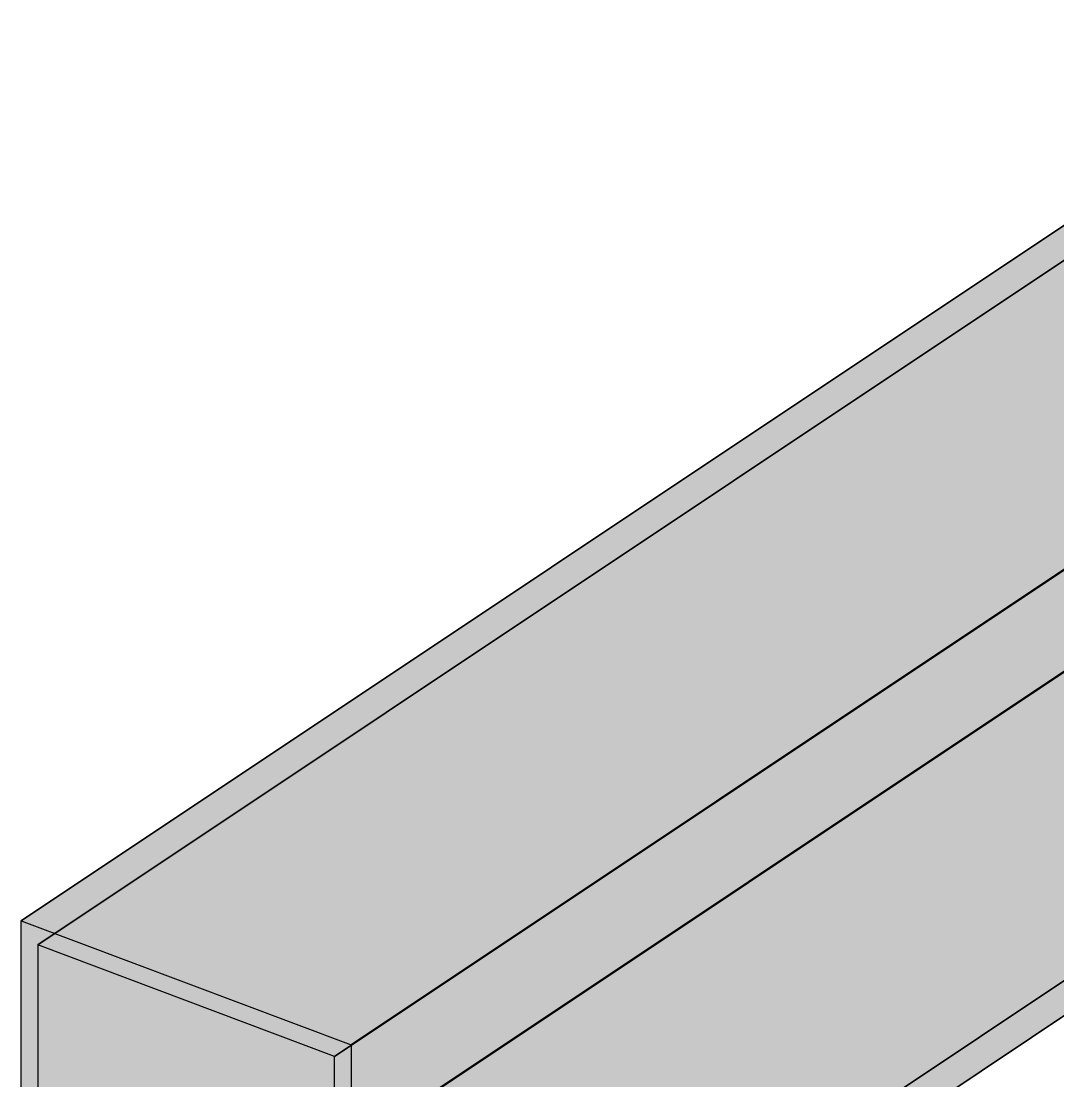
# Model space of a CAD drawing. Header units: millimetres. Extents: x 50 to 612415, y 2 to 4150.
# Drawn here: x 506948.2 to 507082.6, y 2707 to 2844.3 of the extents above; entities that cross this region are included whole.
import ezdxf

# ---------------------------------------------------------------- set-up
doc = ezdxf.new("R2010")
doc.units = ezdxf.units.MM
doc.layers.add('HATCH', color=8, linetype='Continuous', lineweight=9)
doc.layers.add('OUTLINE', color=7, linetype='Continuous', lineweight=25)

msp = doc.modelspace()

# ---------------------------------------------------------------- hatches: boundary and pattern name
at = {"layer": 'HATCH', "true_color": 0x46848e}
for points in [[(506948.208, 2669.852), (506948.208, 2727.726), (507326.715, 2980.064), (507326.715, 2922.19)], [(506950.346, 2724.609), (506950.346, 2671.365), (507328.853, 2923.703), (507328.853, 2976.947)], [(506990.977, 2711.688), (506990.977, 2653.814), (507369.484, 2906.152), (507369.484, 2964.026)], [(506988.838, 2656.931), (506988.838, 2710.175), (507367.345, 2962.513), (507367.345, 2909.269)]]:
    msp.add_hatch(color=145, dxfattribs=at).paths.add_polyline_path(points)
at = {"layer": 'HATCH', "true_color": 0x468f99}
for points in [[(506948.208, 2727.726), (506990.977, 2711.688), (507369.484, 2964.026), (507326.715, 2980.064)], [(506988.838, 2710.175), (506950.346, 2724.609), (507328.853, 2976.947), (507367.345, 2962.513)], [(506950.346, 2671.365), (506988.838, 2656.931), (507367.345, 2909.269), (507328.853, 2923.703)], [(506990.977, 2653.814), (506948.208, 2669.852), (507326.715, 2922.19), (507369.484, 2906.152)]]:
    msp.add_hatch(color=135, dxfattribs=at).paths.add_polyline_path(points)
at = {"layer": 'HATCH', "true_color": 0x468690}
for points in [[(506950.346, 2724.609), (506948.208, 2669.852), (506948.208, 2727.726)], [(506988.838, 2710.175), (506950.346, 2724.609), (506948.208, 2727.726)], [(506948.208, 2727.726), (506990.977, 2711.688), (506988.838, 2710.175)], [(506950.346, 2724.609), (506950.346, 2671.365), (506948.208, 2669.852)], [(506990.977, 2711.688), (506990.977, 2653.814), (506988.838, 2656.931)], [(506990.977, 2711.688), (506988.838, 2656.931), (506988.838, 2710.175)]]:
    msp.add_hatch(color=145, dxfattribs=at).paths.add_polyline_path(points)

# ---------------------------------------------------------------- linework, layer by layer
at = {"layer": 'OUTLINE', "color": 139, "true_color": 0x42544a}
for p, q in [((506948.208, 2727.726), (507326.715, 2980.064)), ((507326.715, 2980.064), (506948.208, 2727.726)), ((507328.853, 2976.947), (506950.346, 2724.609)), ((506950.346, 2724.609), (507328.853, 2976.947)), ((507369.484, 2964.026), (506990.977, 2711.688)), ((506990.977, 2711.688), (507369.484, 2964.026)), ((506988.838, 2710.175), (507367.345, 2962.513)), ((507367.345, 2962.513), (506988.838, 2710.175)), ((507328.853, 2923.703), (506950.346, 2671.365)), ((506950.346, 2671.365), (507328.853, 2923.703)), ((506948.208, 2669.852), (507326.715, 2922.19)), ((507326.715, 2922.19), (506948.208, 2669.852)), ((506988.838, 2656.931), (507367.345, 2909.269)), ((507367.345, 2909.269), (506988.838, 2656.931)), ((507369.484, 2906.152), (506990.977, 2653.814)), ((506990.977, 2653.814), (507369.484, 2906.152)), ((506948.208, 2669.852), (506948.208, 2727.726)), ((506948.208, 2727.726), (506990.977, 2711.688)), ((506948.208, 2669.852), (506948.208, 2727.726)), ((506948.208, 2727.726), (506990.977, 2711.688)), ((506950.346, 2724.609), (506950.346, 2671.365)), ((506988.838, 2710.175), (506950.346, 2724.609)), ((506950.346, 2724.609), (506950.346, 2671.365)), ((506988.838, 2710.175), (506950.346, 2724.609)), ((506990.977, 2711.688), (506990.977, 2653.814)), ((506990.977, 2711.688), (506990.977, 2653.814)), ((506988.838, 2656.931), (506988.838, 2710.175)), ((506988.838, 2656.931), (506988.838, 2710.175))]:
    msp.add_line(p, q, dxfattribs=at)

doc.saveas('drawing.dxf')
